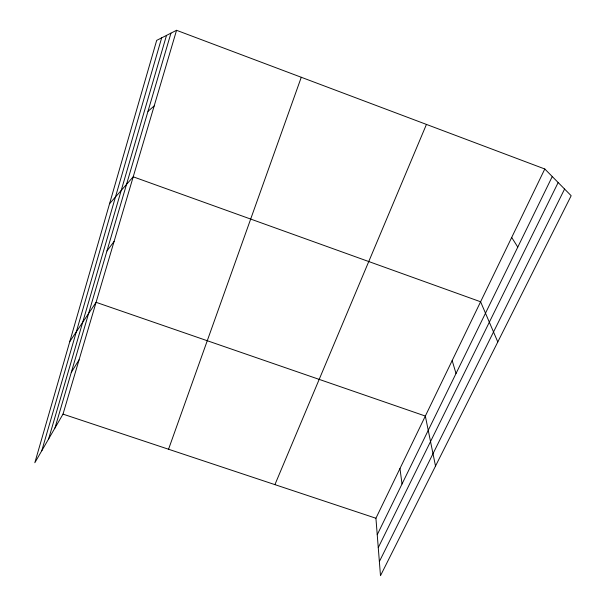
<?xml version="1.0" encoding="UTF-8"?>
<svg xmlns="http://www.w3.org/2000/svg" width="606" height="606" viewBox="0 0 606 606"><rect width="100%" height="100%" fill="white"/><g stroke="black" fill="none" stroke-linecap="round" stroke-linejoin="round"><path stroke-width="0.91" d="M41.791 450.735L161.666 37.852M48.616 438.949L166.506 35.398M54.949 428.033L170.953 33.141M176.551 30.3L156.681 40.382L34.83 462.734L63.009 414.125L176.551 30.3L544.802 168.991L571.17 195.723L380.492 575.7L375.925 518.244L544.802 168.991M168.544 449.243L301.273 77.273M274.912 484.633L426.442 124.412M377.235 534.719L552.255 176.551M378.258 547.635L558.164 182.535M379.371 561.557L564.58 189.042M71.281 372.417L79.083 359.79M69.796 341.542L96.081 302.318L425.336 416.049L435.517 466.052M106.967 250.945L114.095 241.43M109.565 203.699L133.206 176.808L480.596 301.773L497.791 341.943M147.978 111.337L154.174 105.944M63.009 414.125L375.925 518.244M511.691 237.469L517.789 247.089M452.174 360.555L456.015 373.501M399.96 468.536L402.028 483.989"/></g></svg>
